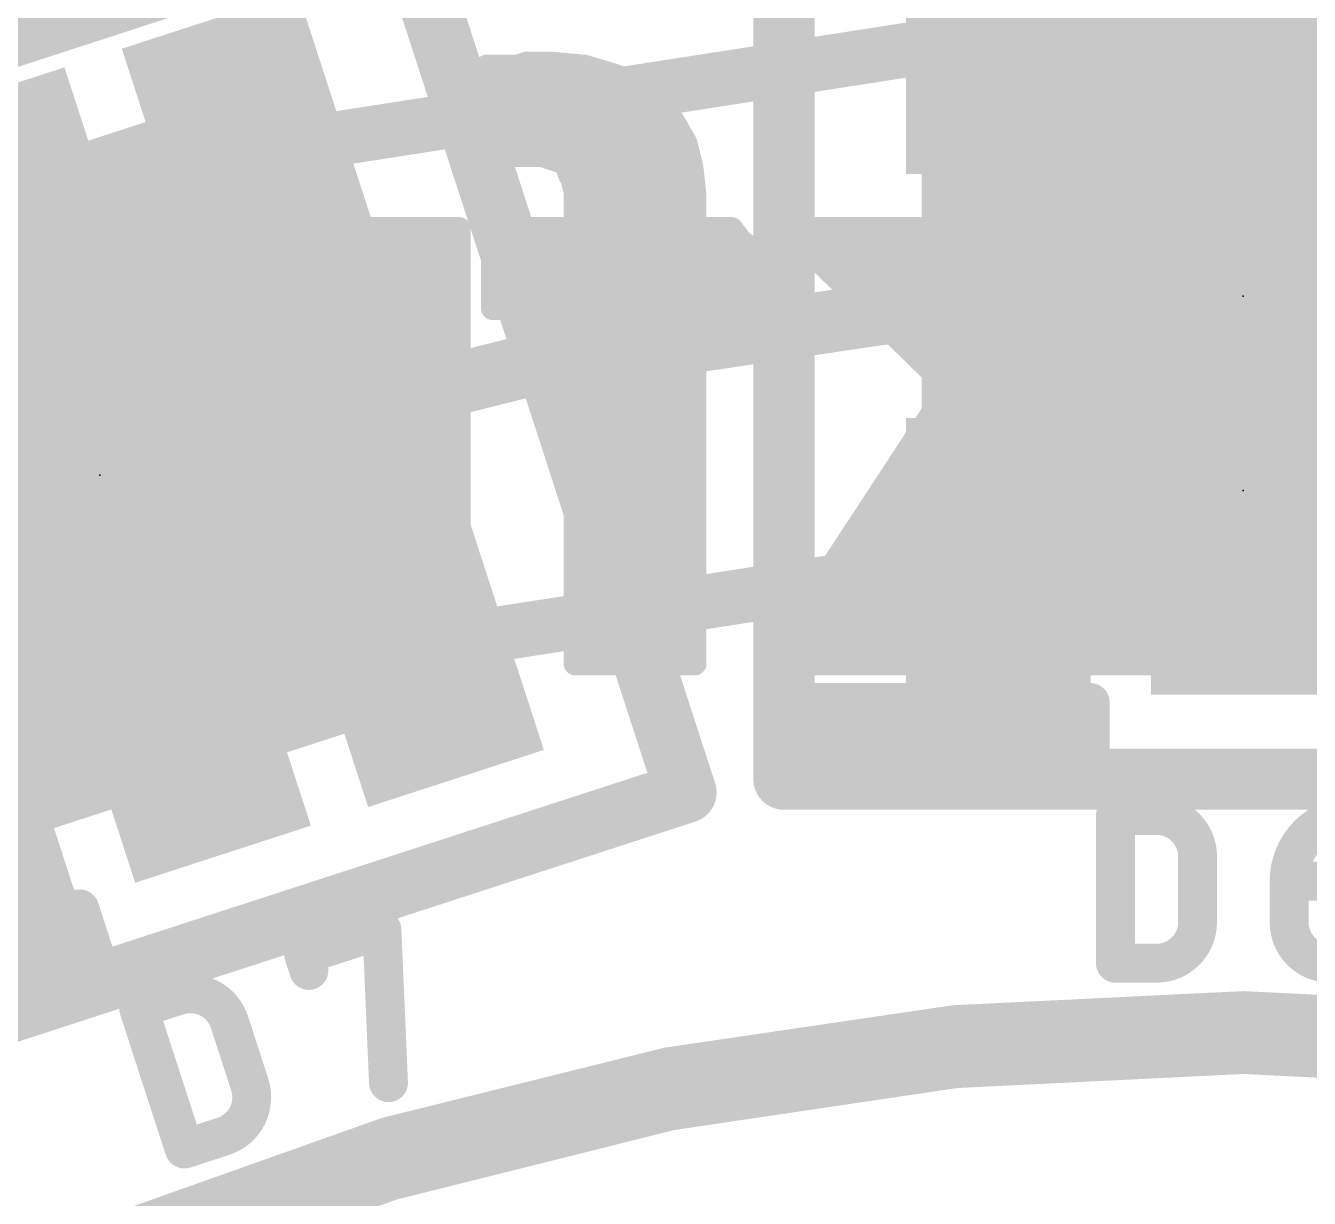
# Model space of a CAD drawing. Extents: x -30 to 92, y -59 to 43.
# Drawn here: x 10.629 to 14.82, y 30.709 to 34.538 of the extents above; entities that cross this region are included whole.
import ezdxf

# ---------------------------------------------------------------- set-up
doc = ezdxf.new("R2010")
doc.units = 0
for name, color, linetype in [('1', 12, 'CONTINUOUS'), ('16', 132, 'CONTINUOUS'), ('20', 53, 'CONTINUOUS'), ('21', 41, 'CONTINUOUS'), ('22', 40, 'CONTINUOUS'), ('23', 53, 'CONTINUOUS'), ('24', 53, 'CONTINUOUS'), ('25', 253, 'CONTINUOUS'), ('29', 253, 'CONTINUOUS'), ('31', 253, 'CONTINUOUS'), ('39', 12, 'CONTINUOUS'), ('51', 53, 'CONTINUOUS')]:
    doc.layers.add(name, color=color, linetype=linetype)

# ---------------------------------------------------------------- blocks, each defined once
blk = doc.blocks.new('RECT')
blk.add_solid([(-0.5, -0.5), (0.5, -0.5), (-0.5, 0.5), (0.5, 0.5)])

msp = doc.modelspace()

# ---------------------------------------------------------------- linework, layer by layer
at = {"layer": '1'}
for points, const_width in [([(14.605, 35.941, 0.4142), (0.254, 21.59)], 0.2032), ([(28.956, 21.59, 0.4142), (14.605, 35.941)], 0.2032), ([(13.8118, 34.4611, 1), (13.7982, 34.5489)], 0.0889), ([(11.3626, 34.1703, 1), (11.3762, 34.0825)], 0.0889), ([(14.605, 33.655, 2.4142), (26.67, 21.59)], 0.2032), ([(26.67, 21.59, 0.4142), (14.605, 33.655)], 0.2032), ([(14.605, 33.7058, 1), (14.605, 33.6042)], 0.1016), ([(14.605, 33.6042, 1), (14.605, 33.7058)], 0.1016), ([(13.8118, 32.7611, 1), (13.7982, 32.8489)], 0.0889), ([(11.8879, 32.5535, 1), (11.9015, 32.4657)], 0.0889)]:
    msp.add_lwpolyline(points, format="xyb", dxfattribs=dict(at, const_width=const_width))
at = {"layer": '1', "const_width": 0.1778}
for points in [[(13.805, 34.505), (11.3694, 34.1264)], [(11.8947, 32.5096), (13.805, 32.805)]]:
    msp.add_lwpolyline(points, dxfattribs=at)
at = {"layer": '16', "const_width": 0.2032}
for points in [[(14.6685, 35.941, 0.4142), (0.2858, 21.5583)], [(28.9878, 21.6218, 0.4142), (14.6685, 35.941)]]:
    msp.add_lwpolyline(points, format="xyb", dxfattribs=at)
at = {"layer": '20', "const_width": 0.2032}
for points in [[(10.795, 35.433, 0.762), (10.795, 7.747)], [(23.495, 25.4, 0.6619), (5.715, 25.4)]]:
    msp.add_lwpolyline(points, format="xyb", dxfattribs=at)
at = {"layer": '21'}
for points, const_width in [([(14.605, 7.239, 1), (14.605, 35.941, 1), (14.605, 7.239)], 0.2032), ([(13.155, 32.328, 1), (13.055, 32.328)], 0.1), ([(13.055, 32.328, 1), (13.155, 32.328)], 0.1), ([(13.1368, 32.328, 1), (13.0732, 32.328)], 0.0635), ([(13.105, 32.3598, 1), (13.105, 32.2963)], 0.0635), ([(14.1368, 32.328, 1), (14.0732, 32.328)], 0.0635), ([(14.105, 32.2963, 1), (14.105, 32.3598)], 0.0635), ([(13.205, 32.2598, 1), (13.205, 32.1962)], 0.0635), ([(14.1368, 32.228, 1), (14.0732, 32.228)], 0.0635), ([(14.105, 32.1962, 1), (14.105, 32.2598)], 0.0635), ([(14.0732, 32.228, 1), (14.1368, 32.228)], 0.0635), ([(13.105, 32.1598, 1), (13.105, 32.0962)], 0.0635), ([(14.105, 32.0962, 1), (14.105, 32.1598)], 0.0635), ([(13.105, 32.128, 1), (13.105, 32.028)], 0.1), ([(13.0732, 32.128, 1), (13.1368, 32.128)], 0.0635), ([(14.0732, 32.128, 1), (14.1368, 32.128)], 0.0635), ([(12.8006, 31.987, 1), (12.7697, 32.0821)], 0.1), ([(13.055, 32.078, 1), (13.155, 32.078)], 0.1), ([(12.7376, 32.0191, 1), (12.8327, 32.05)], 0.1), ([(10.8359, 31.664, 1), (10.7755, 31.6444)], 0.0635), ([(10.8155, 31.624, 1), (10.7959, 31.6844)], 0.0635), ([(10.8668, 31.5689, 1), (10.8064, 31.5493)], 0.0635), ([(10.8464, 31.5289, 1), (10.8268, 31.5893)], 0.0635), ([(10.8064, 31.5493, 1), (10.8668, 31.5689)], 0.0635), ([(10.8774, 31.4338, 1), (10.8577, 31.4942)], 0.0635), ([(10.8373, 31.4542, 1), (10.8977, 31.4738)], 0.0635), ([(14.605, 11.9631, 1), (14.605, 31.2169, 1), (14.605, 11.9631)], 0.2032)]:
    msp.add_lwpolyline(points, format="xyb", dxfattribs=dict(at, const_width=const_width))
for points, const_width in [([(13.105, 35.105), (13.105, 32.328)], 0.2), ([(11.8497, 34.9134), (8.9965, 33.9863)], 0.2), ([(12.7851, 32.0345), (11.8497, 34.9134)], 0.2), ([(13.105, 32.328), (13.105, 32.078)], 0.2), ([(13.105, 32.128), (13.105, 32.328)], 0.127), ([(13.105, 32.328), (14.105, 32.328)], 0.127), ([(14.105, 32.328), (14.105, 32.228)], 0.127), ([(13.205, 32.228), (14.105, 32.228)], 0.127), ([(14.105, 32.228), (14.105, 32.128)], 0.127), ([(14.105, 32.128), (13.105, 32.128)], 0.127), ([(13.105, 32.078), (16.105, 32.078)], 0.2), ([(9.9319, 31.1075), (12.7851, 32.0345)], 0.2), ([(9.8547, 31.3452), (10.8057, 31.6542)], 0.127), ([(10.8057, 31.6542), (10.8366, 31.5591)], 0.127), ([(9.9807, 31.281), (10.8366, 31.5591)], 0.127), ([(10.8366, 31.5591), (10.8675, 31.464)], 0.127), ([(10.8675, 31.464), (9.9165, 31.155)], 0.127)]:
    msp.add_lwpolyline(points, dxfattribs=dict(at, const_width=const_width))
at = {"layer": '22', "const_width": 0.0381}
for points in [[(12.134, 34.4241, 1), (12.134, 34.386)], [(12.1531, 34.405, 1), (12.115, 34.405)], [(12.228, 34.4231, 1), (12.24, 34.3869)], [(12.234, 34.386, 1), (12.234, 34.4241)], [(12.264, 34.434, 1), (12.264, 34.3959)], [(12.27, 34.3969, 1), (12.258, 34.4331)], [(12.3457, 34.434, 1), (12.3423, 34.396)], [(12.344, 34.3959, 1), (12.344, 34.434)], [(12.4595, 34.4232, 1), (12.4485, 34.3868)], [(12.4523, 34.386, 1), (12.4557, 34.424)], [(12.5607, 34.3928, 1), (12.5473, 34.3572)], [(12.5485, 34.3568, 1), (12.5595, 34.3932)], [(14.0735, 34.4315, 1), (14.0545, 34.3985)], [(14.0831, 34.415, 1), (14.045, 34.415)], [(12.134, 34.3852, 1), (12.134, 34.3471)], [(12.5775, 34.3471, 1), (12.5775, 34.3852)], [(12.6475, 34.3585, 1), (12.6205, 34.3315)], [(12.6273, 34.3272, 1), (12.6407, 34.3628)], [(14.064, 34.3852, 1), (14.064, 34.3471)], [(14.1483, 34.3471, 1), (14.1483, 34.3852)], [(12.134, 34.309, 1), (12.134, 34.2709)], [(12.689, 34.2709, 1), (12.689, 34.309)], [(14.064, 34.309, 1), (14.064, 34.2709)], [(14.2799, 34.2709, 1), (14.2799, 34.309)], [(12.7086, 34.2972, 1), (12.6794, 34.2728)], [(12.6805, 34.2715, 1), (12.7075, 34.2985)], [(12.134, 34.2328, 1), (12.134, 34.1947)], [(12.7605, 34.2345, 1), (12.7275, 34.2155)], [(12.7294, 34.2128, 1), (12.7586, 34.2372)], [(12.7504, 34.1947, 1), (12.7504, 34.2328)], [(14.064, 34.2328, 1), (14.064, 34.1947)], [(14.4115, 34.1947, 1), (14.4115, 34.2328)], [(14.4631, 34.195, 1), (14.425, 34.195)], [(14.4345, 34.1785, 1), (14.4535, 34.2115)], [(12.134, 34.1566, 1), (12.134, 34.1185)], [(12.8025, 34.1596, 1), (12.7655, 34.1504)], [(12.7675, 34.1455, 1), (12.8005, 34.1645)], [(12.7884, 34.1185, 1), (12.7884, 34.1566)], [(14.064, 34.1566, 1), (14.064, 34.1185)], [(14.444, 34.1185, 1), (14.444, 34.1566)], [(12.134, 34.1341, 1), (12.134, 34.096)], [(12.115, 34.115, 1), (12.1531, 34.115)], [(12.32, 34.1331, 1), (12.308, 34.0969)], [(12.314, 34.096, 1), (12.314, 34.1341)], [(12.3825, 34.112, 1), (12.3655, 34.078)], [(12.368, 34.0769, 1), (12.38, 34.1131)], [(12.4121, 34.091, 1), (12.3759, 34.079)], [(12.3855, 34.068, 1), (12.4025, 34.102)], [(12.4019, 34.0804, 1), (12.4019, 34.0423)], [(12.421, 34.0635, 1), (12.387, 34.0465)], [(12.3859, 34.049, 1), (12.4221, 34.061)], [(12.8229, 34.0771, 1), (12.7851, 34.0729)], [(12.7855, 34.0704, 1), (12.8225, 34.0796)], [(12.8055, 34.0423, 1), (12.8055, 34.0804)], [(14.064, 34.0804, 1), (14.064, 34.0423)], [(14.444, 34.0423, 1), (14.444, 34.0804)], [(12.4325, 34.0396, 1), (12.3955, 34.0304)], [(12.397, 34.0265, 1), (12.431, 34.0435)], [(12.4431, 33.995, 1), (12.405, 33.995)], [(12.424, 34.0042, 1), (12.424, 33.9661)], [(12.4055, 33.9904, 1), (12.4425, 33.9996)], [(12.8331, 33.985, 1), (12.795, 33.985)], [(12.7951, 33.9829, 1), (12.8329, 33.9871)], [(12.814, 33.9661, 1), (12.814, 34.0042)], [(14.064, 34.0042, 1), (14.064, 33.9661)], [(14.444, 33.9661, 1), (14.444, 34.0042)], [(10.724, 33.8941, 1), (10.724, 33.8559)], [(10.7431, 33.875, 1), (10.705, 33.875)], [(11.1231, 33.875, 1), (11.085, 33.875)], [(11.104, 33.8559, 1), (11.104, 33.8941)], [(11.654, 33.8941, 1), (11.654, 33.8559)], [(11.673, 33.875, 1), (11.6349, 33.875)], [(12.0631, 33.875, 1), (12.025, 33.875)], [(12.044, 33.8559, 1), (12.044, 33.8941)], [(12.154, 33.8941, 1), (12.154, 33.8559)], [(12.173, 33.875, 1), (12.1349, 33.875)], [(12.424, 33.928, 1), (12.424, 33.8899)], [(12.424, 33.8559, 1), (12.424, 33.8941)], [(12.814, 33.8941, 1), (12.814, 33.8559)], [(12.814, 33.8899, 1), (12.814, 33.928)], [(12.9492, 33.8864, 1), (12.9188, 33.8636)], [(12.934, 33.8559, 1), (12.934, 33.8941)], [(13.114, 33.8941, 1), (13.114, 33.8559)], [(13.1273, 33.8886, 1), (13.1007, 33.8614)], [(13.5877, 33.8882, 1), (13.5603, 33.8618)], [(13.574, 33.8559, 1), (13.574, 33.8941)], [(14.064, 33.928, 1), (14.064, 33.8899)], [(14.444, 33.8899, 1), (14.444, 33.928)], [(14.5905, 33.9085, 1), (14.6175, 33.8815)], [(14.6231, 33.895, 1), (14.585, 33.895)], [(14.614, 33.9241, 1), (14.614, 33.886)], [(14.6275, 33.8915, 1), (14.6005, 33.9185)], [(14.7592, 33.9233, 1), (14.7488, 33.8867)], [(14.754, 33.886, 1), (14.754, 33.9241)], [(10.724, 33.8518, 1), (10.724, 33.8137)], [(11.104, 33.8137, 1), (11.104, 33.8518)], [(11.654, 33.8518, 1), (11.654, 33.8137)], [(12.044, 33.8137, 1), (12.044, 33.8518)], [(12.154, 33.8518, 1), (12.154, 33.8137)], [(12.405, 33.875, 1), (12.4431, 33.875)], [(12.795, 33.875, 1), (12.8331, 33.875)], [(12.9754, 33.8502, 1), (12.9526, 33.8198)], [(12.9669, 33.8137, 1), (12.9669, 33.8518)], [(13.157, 33.8518, 1), (13.157, 33.8137)], [(13.6145, 33.8137, 1), (13.6145, 33.8518)], [(14.064, 33.8518, 1), (14.064, 33.8137)], [(14.444, 33.8137, 1), (14.444, 33.8518)], [(14.604, 33.8518, 1), (14.604, 33.8137)], [(12.9488, 33.8236, 1), (12.9792, 33.8464)], [(13.0175, 33.8185, 1), (12.9905, 33.7915)], [(12.9926, 33.7898, 1), (13.0154, 33.8202)], [(10.724, 33.7756, 1), (10.724, 33.7375)], [(11.104, 33.7375, 1), (11.104, 33.7756)], [(11.654, 33.7756, 1), (11.654, 33.7375)], [(12.044, 33.7375, 1), (12.044, 33.7756)], [(12.154, 33.7756, 1), (12.154, 33.7375)], [(13.0792, 33.7564, 1), (13.0488, 33.7336)], [(13.0524, 33.7375, 1), (13.0524, 33.7756)], [(13.2347, 33.7756, 1), (13.2347, 33.7375)], [(13.6878, 33.7375, 1), (13.6878, 33.7756)], [(14.064, 33.7756, 1), (14.064, 33.7375)], [(14.444, 33.7375, 1), (14.444, 33.7756)], [(14.604, 33.7756, 1), (14.604, 33.7375)], [(13.0505, 33.7315, 1), (13.0775, 33.7585)], [(13.1054, 33.7202, 1), (13.0826, 33.6898)], [(10.724, 33.6994, 1), (10.724, 33.6613)], [(11.104, 33.6613, 1), (11.104, 33.6994)], [(11.654, 33.6994, 1), (11.654, 33.6613)], [(12.044, 33.6613, 1), (12.044, 33.6994)], [(12.154, 33.6994, 1), (12.154, 33.6613)], [(13.0788, 33.6936, 1), (13.1092, 33.7164)], [(13.1475, 33.6885, 1), (13.1205, 33.6615)], [(13.1226, 33.6598, 1), (13.1454, 33.6902)], [(13.1268, 33.6613, 1), (13.1268, 33.6994)], [(13.3123, 33.6994, 1), (13.3123, 33.6613)], [(13.761, 33.6613, 1), (13.761, 33.6994)], [(14.064, 33.6994, 1), (14.064, 33.6613)], [(14.444, 33.6613, 1), (14.444, 33.6994)], [(14.604, 33.6994, 1), (14.604, 33.6613)], [(10.724, 33.6232, 1), (10.724, 33.5851)], [(11.104, 33.5851, 1), (11.104, 33.6232)], [(11.654, 33.6232, 1), (11.654, 33.5851)], [(12.044, 33.5851, 1), (12.044, 33.6232)], [(12.154, 33.6341, 1), (12.154, 33.596)], [(12.1349, 33.615, 1), (12.173, 33.615)], [(12.4431, 33.615, 1), (12.405, 33.615)], [(12.424, 33.6232, 1), (12.424, 33.5851)], [(12.424, 33.596, 1), (12.424, 33.6341)], [(12.814, 33.6341, 1), (12.814, 33.596)], [(12.8331, 33.615, 1), (12.795, 33.615)], [(12.814, 33.5851, 1), (12.814, 33.6232)], [(13.1805, 33.6015, 1), (13.2075, 33.6285)], [(13.194, 33.596, 1), (13.194, 33.6341)], [(13.39, 33.6232, 1), (13.39, 33.5851)], [(13.8342, 33.5851, 1), (13.8342, 33.6232)], [(14.064, 33.6232, 1), (14.064, 33.5851)], [(14.444, 33.5851, 1), (14.444, 33.6232)], [(14.604, 33.6232, 1), (14.604, 33.5851)], [(14.604, 33.5541, 1), (14.604, 33.516)], [(14.614, 33.516, 1), (14.614, 33.5541)], [(14.634, 33.5641, 1), (14.634, 33.526)], [(14.6425, 33.528, 1), (14.6255, 33.562)], [(14.7459, 33.564, 1), (14.7421, 33.526)], [(14.744, 33.526, 1), (14.744, 33.5641)], [(10.724, 33.547, 1), (10.724, 33.5089)], [(11.104, 33.5089, 1), (11.104, 33.547)], [(11.654, 33.547, 1), (11.654, 33.5089)], [(12.044, 33.5089, 1), (12.044, 33.547)], [(12.424, 33.547, 1), (12.424, 33.5089)], [(12.814, 33.5089, 1), (12.814, 33.547)], [(13.4677, 33.547, 1), (13.4677, 33.5089)], [(13.9074, 33.5089, 1), (13.9074, 33.547)], [(14.064, 33.547, 1), (14.064, 33.5089)], [(14.444, 33.5089, 1), (14.444, 33.547)], [(14.585, 33.535, 1), (14.6231, 33.535)], [(14.6055, 33.552, 1), (14.6225, 33.518)], [(14.8486, 33.5535, 1), (14.8394, 33.5165)], [(10.724, 33.4708, 1), (10.724, 33.4327)], [(11.104, 33.4327, 1), (11.104, 33.4708)], [(11.654, 33.4708, 1), (11.654, 33.4327)], [(12.044, 33.4327, 1), (12.044, 33.4708)], [(12.424, 33.4708, 1), (12.424, 33.4327)], [(12.814, 33.4327, 1), (12.814, 33.4708)], [(13.5453, 33.4708, 1), (13.5453, 33.4327)], [(13.9806, 33.4327, 1), (13.9806, 33.4708)], [(14.064, 33.4708, 1), (14.064, 33.4327)], [(14.444, 33.4327, 1), (14.444, 33.4708)], [(10.724, 33.3946, 1), (10.724, 33.3565)], [(11.104, 33.3565, 1), (11.104, 33.3946)], [(11.654, 33.3946, 1), (11.654, 33.3565)], [(12.044, 33.3565, 1), (12.044, 33.3946)], [(12.424, 33.3946, 1), (12.424, 33.3565)], [(12.814, 33.3565, 1), (12.814, 33.3946)], [(13.623, 33.3946, 1), (13.623, 33.3565)], [(14.064, 33.3946, 1), (14.064, 33.3565)], [(14.0538, 33.3565, 1), (14.0538, 33.3946)], [(14.444, 33.3565, 1), (14.444, 33.3946)], [(13.6599, 33.3446, 1), (13.6281, 33.3654)], [(13.6307, 33.3414, 1), (13.6573, 33.3686)], [(14.045, 33.365, 1), (14.0831, 33.365)], [(14.0503, 33.3518, 1), (14.0777, 33.3782)], [(10.724, 33.3184, 1), (10.724, 33.2803)], [(11.104, 33.2803, 1), (11.104, 33.3184)], [(11.654, 33.3184, 1), (11.654, 33.2803)], [(12.044, 33.2803, 1), (12.044, 33.3184)], [(12.424, 33.3184, 1), (12.424, 33.2803)], [(12.814, 33.2803, 1), (12.814, 33.3184)], [(13.6076, 33.3184, 1), (13.6076, 33.2803)], [(14.444, 33.2803, 1), (14.444, 33.3184)], [(10.724, 33.2422, 1), (10.724, 33.2041)], [(11.104, 33.2041, 1), (11.104, 33.2422)], [(11.654, 33.2422, 1), (11.654, 33.2041)], [(12.044, 33.2041, 1), (12.044, 33.2422)], [(12.424, 33.2422, 1), (12.424, 33.2041)], [(12.814, 33.2041, 1), (12.814, 33.2422)], [(13.5576, 33.2422, 1), (13.5576, 33.2041)], [(14.444, 33.2041, 1), (14.444, 33.2422)], [(10.724, 33.166, 1), (10.724, 33.1279)], [(11.123, 33.1369, 1), (11.085, 33.1331)], [(11.085, 33.135, 1), (11.1231, 33.135)], [(11.104, 33.1279, 1), (11.104, 33.166)], [(11.654, 33.166, 1), (11.654, 33.1279)], [(12.044, 33.1279, 1), (12.044, 33.166)], [(12.424, 33.166, 1), (12.424, 33.1279)], [(12.814, 33.1279, 1), (12.814, 33.166)], [(13.5076, 33.166, 1), (13.5076, 33.1279)], [(14.444, 33.1279, 1), (14.444, 33.166)], [(13.9275, 33.1085, 1), (13.9005, 33.0815)], [(13.9303, 33.0851, 1), (13.8977, 33.1049)], [(10.724, 33.0898, 1), (10.724, 33.0517)], [(11.1329, 33.0371, 1), (11.0951, 33.0329)], [(11.1104, 33.0517, 1), (11.1104, 33.0898)], [(11.654, 33.0898, 1), (11.654, 33.0517)], [(12.044, 33.0517, 1), (12.044, 33.0898)], [(12.424, 33.0898, 1), (12.424, 33.0517)], [(12.814, 33.0517, 1), (12.814, 33.0898)], [(13.4577, 33.0898, 1), (13.4577, 33.0517)], [(13.8993, 33.0517, 1), (13.8993, 33.0898)], [(13.9382, 33.0898, 1), (13.9382, 33.0517)], [(14.444, 33.0517, 1), (14.444, 33.0898)], [(10.724, 33.0136, 1), (10.724, 32.9755)], [(11.095, 33.0331, 1), (11.133, 33.0369)], [(11.1185, 32.9755, 1), (11.1185, 33.0136)], [(11.6539, 33.0136, 1), (11.6539, 32.9755)], [(11.6729, 32.9923, 1), (11.6351, 32.9977)], [(12.044, 32.9755, 1), (12.044, 33.0136)], [(12.424, 33.0136, 1), (12.424, 32.9755)], [(12.814, 32.9755, 1), (12.814, 33.0136)], [(13.4077, 33.0136, 1), (13.4077, 32.9755)], [(13.8528, 32.9755, 1), (13.8528, 33.0136)], [(14.0144, 33.0136, 1), (14.0144, 32.9755)], [(14.444, 32.9755, 1), (14.444, 33.0136)], [(11.6349, 32.995, 1), (11.673, 32.995)], [(10.724, 32.9374, 1), (10.724, 32.8993)], [(11.1423, 32.9502, 1), (11.1057, 32.9398)], [(11.1051, 32.9429, 1), (11.1429, 32.9471)], [(11.1316, 32.8993, 1), (11.1316, 32.9374)], [(11.6418, 32.9374, 1), (11.6418, 32.8993)], [(11.6251, 32.9277, 1), (11.6629, 32.9223)], [(11.6621, 32.919, 1), (11.6259, 32.931)], [(12.044, 32.8993, 1), (12.044, 32.9374)], [(12.424, 32.9374, 1), (12.424, 32.8993)], [(12.814, 32.8993, 1), (12.814, 32.9374)], [(13.3578, 32.9374, 1), (13.3578, 32.8993)], [(13.8064, 32.8993, 1), (13.8064, 32.9374)], [(14.0831, 32.945, 1), (14.045, 32.945)], [(14.064, 32.9374, 1), (14.064, 32.8993)], [(14.0505, 32.9315, 1), (14.0775, 32.9585)], [(14.444, 32.8993, 1), (14.444, 32.9374)], [(11.1603, 32.8848, 1), (11.1277, 32.8652)], [(11.6417, 32.8579, 1), (11.6063, 32.8721)], [(12.0627, 32.8716, 1), (12.0253, 32.8784)], [(10.724, 32.8612, 1), (10.724, 32.8231)], [(11.1257, 32.8698, 1), (11.1623, 32.8802)], [(11.1875, 32.8385, 1), (11.1605, 32.8115)], [(11.1637, 32.8231, 1), (11.1637, 32.8612)], [(11.6149, 32.8612, 1), (11.6149, 32.8231)], [(11.6059, 32.871, 1), (11.6421, 32.859)], [(12.025, 32.875, 1), (12.0631, 32.875)], [(12.038, 32.8231, 1), (12.038, 32.8612)], [(12.424, 32.8612, 1), (12.424, 32.8231)], [(12.814, 32.8231, 1), (12.814, 32.8612)], [(13.3078, 32.8612, 1), (13.3078, 32.8231)], [(13.7599, 32.8231, 1), (13.7599, 32.8612)], [(14.064, 32.8612, 1), (14.064, 32.8231)], [(14.444, 32.8231, 1), (14.444, 32.8612)], [(11.1577, 32.8152, 1), (11.1903, 32.8348)], [(11.5863, 32.8221, 1), (11.6217, 32.8079)], [(11.6175, 32.8015, 1), (11.5905, 32.8285)], [(10.724, 32.785, 1), (10.724, 32.7469)], [(11.2338, 32.7913, 1), (11.2142, 32.7587)], [(11.2105, 32.7615, 1), (11.2375, 32.7885)], [(11.239, 32.7469, 1), (11.239, 32.785)], [(11.2771, 32.7638, 1), (11.2709, 32.7262)], [(11.2642, 32.7287, 1), (11.2838, 32.7613)], [(11.5126, 32.7602, 1), (11.5354, 32.7298)], [(11.5277, 32.7263, 1), (11.5203, 32.7637)], [(11.552, 32.785, 1), (11.552, 32.7469)], [(11.5505, 32.7885, 1), (11.5775, 32.7615)], [(11.5754, 32.7598, 1), (11.5526, 32.7902)], [(12.0053, 32.7684, 1), (12.0427, 32.7616)], [(12.0422, 32.7595, 1), (12.0058, 32.7705)], [(12.0242, 32.7469, 1), (12.0242, 32.785)], [(12.424, 32.785, 1), (12.424, 32.7469)], [(12.814, 32.7469, 1), (12.814, 32.785)], [(13.2579, 32.785, 1), (13.2579, 32.7469)], [(13.7135, 32.7469, 1), (13.7135, 32.785)], [(14.064, 32.785, 1), (14.064, 32.7469)], [(14.444, 32.7469, 1), (14.444, 32.785)], [(11.3367, 32.7539, 1), (11.3313, 32.7161)], [(11.3309, 32.7162, 1), (11.3371, 32.7538)], [(11.4013, 32.7439, 1), (11.4067, 32.7061)], [(11.4013, 32.7061, 1), (11.4067, 32.7439)], [(11.4703, 32.7537, 1), (11.4777, 32.7163)], [(11.4767, 32.7161, 1), (11.4713, 32.7539)], [(10.724, 32.7088, 1), (10.724, 32.6707)], [(11.1099, 32.6656, 1), (11.0781, 32.6444)], [(11.1131, 32.655, 1), (11.075, 32.655)], [(12.0107, 32.6557, 1), (11.9773, 32.6743)], [(12.0014, 32.6707, 1), (12.0014, 32.7088)], [(12.424, 32.7088, 1), (12.424, 32.6707)], [(12.814, 32.6707, 1), (12.814, 32.7088)], [(13.2079, 32.7088, 1), (13.2079, 32.6707)], [(13.6671, 32.6707, 1), (13.6671, 32.7088)], [(14.064, 32.7088, 1), (14.064, 32.6707)], [(14.444, 32.6707, 1), (14.444, 32.7088)], [(10.724, 32.6326, 1), (10.724, 32.5945)], [(11.094, 32.5945, 1), (11.094, 32.6326)], [(11.1216, 32.6326, 1), (11.1216, 32.5945)], [(11.9654, 32.5945, 1), (11.9654, 32.6326)], [(11.9758, 32.6705, 1), (12.0122, 32.6595)], [(12.424, 32.6326, 1), (12.424, 32.5945)], [(12.814, 32.5945, 1), (12.814, 32.6326)], [(13.158, 32.6326, 1), (13.158, 32.5945)], [(13.6206, 32.5945, 1), (13.6206, 32.6326)], [(14.064, 32.6326, 1), (14.064, 32.5945)], [(14.444, 32.5945, 1), (14.444, 32.6326)], [(11.1459, 32.6099, 1), (11.1221, 32.5801)], [(11.1181, 32.5844, 1), (11.1499, 32.6056)], [(11.9564, 32.5605, 1), (11.9316, 32.5895)], [(10.724, 32.5564, 1), (10.724, 32.5183)], [(11.094, 32.5183, 1), (11.094, 32.5564)], [(11.1975, 32.5685, 1), (11.1705, 32.5415)], [(11.1721, 32.5401, 1), (11.1959, 32.5699)], [(11.2016, 32.5564, 1), (11.2016, 32.5183)], [(11.9001, 32.5183, 1), (11.9001, 32.5564)], [(11.9273, 32.5843, 1), (11.9607, 32.5657)], [(12.424, 32.5564, 1), (12.424, 32.5183)], [(12.814, 32.5183, 1), (12.814, 32.5564)], [(13.108, 32.5564, 1), (13.108, 32.5183)], [(13.5742, 32.5183, 1), (13.5742, 32.5564)], [(14.064, 32.5564, 1), (14.064, 32.5183)], [(14.444, 32.5183, 1), (14.444, 32.5564)], [(11.2438, 32.5213, 1), (11.2242, 32.4887)], [(11.2205, 32.4915, 1), (11.2475, 32.5185)], [(11.8616, 32.5295, 1), (11.8864, 32.5005)], [(11.8833, 32.4983, 1), (11.8647, 32.5317)], [(10.724, 32.4802, 1), (10.724, 32.4421)], [(10.724, 32.474, 1), (10.724, 32.4359)], [(11.094, 32.4421, 1), (11.094, 32.4802)], [(11.094, 32.4359, 1), (11.094, 32.474)], [(11.29, 32.4931, 1), (11.278, 32.4569)], [(11.2742, 32.4587, 1), (11.2938, 32.4913)], [(11.3254, 32.4802, 1), (11.3254, 32.4421)], [(11.7747, 32.4817, 1), (11.7933, 32.4483)], [(11.7701, 32.4421, 1), (11.7701, 32.4802)], [(11.789, 32.4466, 1), (11.779, 32.4834)], [(12.424, 32.4802, 1), (12.424, 32.4421)], [(12.424, 32.474, 1), (12.424, 32.4359)], [(12.814, 32.4421, 1), (12.814, 32.4802)], [(12.814, 32.4359, 1), (12.814, 32.474)], [(13.054, 32.474, 1), (13.054, 32.4359)], [(13.0381, 32.4654, 1), (13.0699, 32.4446)], [(13.0581, 32.4802, 1), (13.0581, 32.4421)], [(13.5077, 32.4649, 1), (13.5403, 32.4451)], [(13.524, 32.4359, 1), (13.524, 32.474)], [(13.5278, 32.4421, 1), (13.5278, 32.4802)], [(14.064, 32.4802, 1), (14.064, 32.4421)], [(14.064, 32.474, 1), (14.064, 32.4359)], [(14.444, 32.4421, 1), (14.444, 32.4802)], [(14.444, 32.4359, 1), (14.444, 32.474)], [(10.705, 32.455, 1), (10.7431, 32.455)], [(11.075, 32.455, 1), (11.1131, 32.455)], [(11.4071, 32.4538, 1), (11.4009, 32.4162)], [(11.398, 32.4169, 1), (11.41, 32.4531)], [(11.4667, 32.4439, 1), (11.4613, 32.4061)], [(11.4609, 32.4062, 1), (11.4671, 32.4438)], [(11.5313, 32.4339, 1), (11.5367, 32.3961)], [(11.5313, 32.3961, 1), (11.5367, 32.4339)], [(11.669, 32.4534, 1), (11.679, 32.4166)], [(11.6767, 32.4161, 1), (11.6713, 32.4539)], [(12.405, 32.455, 1), (12.4431, 32.455)], [(12.795, 32.455, 1), (12.8331, 32.455)], [(14.045, 32.455, 1), (14.0831, 32.455)], [(14.425, 32.455, 1), (14.4631, 32.455)]]:
    msp.add_lwpolyline(points, format="xyb", dxfattribs=at)
at = {"layer": '22', "const_width": 0.0762}
for points in [[(12.234, 34.405), (12.134, 34.405)], [(12.134, 34.405), (12.134, 34.115)], [(12.264, 34.415), (12.234, 34.405)], [(12.344, 34.415), (12.264, 34.415)], [(12.454, 34.405), (12.344, 34.415)], [(12.554, 34.375), (12.454, 34.405)], [(12.634, 34.345), (12.554, 34.375)], [(14.444, 34.195), (14.064, 34.415)], [(14.064, 34.415), (14.064, 33.365)], [(12.134, 34.3662), (12.5775, 34.3662)], [(12.694, 34.285), (12.634, 34.345)], [(14.064, 34.3662), (14.1483, 34.3662)], [(12.134, 34.29), (12.689, 34.29)], [(14.064, 34.29), (14.2799, 34.29)], [(12.744, 34.225), (12.694, 34.285)], [(12.134, 34.2138), (12.7504, 34.2138)], [(12.784, 34.155), (12.744, 34.225)], [(14.064, 34.2138), (14.4115, 34.2138)], [(14.444, 32.455), (14.444, 34.195)], [(12.134, 34.1376), (12.7884, 34.1376)], [(12.804, 34.075), (12.784, 34.155)], [(14.064, 34.1376), (14.444, 34.1376)], [(12.134, 34.115), (12.314, 34.115)], [(12.314, 34.115), (12.374, 34.095)], [(12.374, 34.095), (12.394, 34.085)], [(12.394, 34.085), (12.404, 34.055)], [(12.4019, 34.0614), (12.8055, 34.0614)], [(12.404, 34.055), (12.414, 34.035)], [(12.814, 33.985), (12.804, 34.075)], [(14.064, 34.0614), (14.444, 34.0614)], [(12.414, 34.035), (12.424, 33.995)], [(12.424, 33.995), (12.424, 33.875)], [(12.424, 33.9852), (12.814, 33.9852)], [(12.814, 33.875), (12.814, 33.985)], [(14.064, 33.9852), (14.444, 33.9852)], [(11.104, 33.875), (10.724, 33.875)], [(10.724, 33.875), (10.724, 32.455)], [(11.104, 33.135), (11.104, 33.875)], [(12.044, 33.875), (11.654, 33.875)], [(11.654, 33.875), (11.654, 32.995)], [(12.044, 32.875), (12.044, 33.875)], [(12.424, 33.875), (12.154, 33.875)], [(12.154, 33.875), (12.154, 33.615)], [(12.424, 33.909), (12.814, 33.909)], [(12.934, 33.875), (12.814, 33.875)], [(12.964, 33.835), (12.934, 33.875)], [(13.574, 33.875), (13.114, 33.875)], [(13.114, 33.875), (13.644, 33.355)], [(14.064, 33.365), (13.574, 33.875)], [(14.064, 33.909), (14.444, 33.909)], [(14.614, 33.905), (14.604, 33.895)], [(14.604, 33.895), (14.604, 33.535)], [(14.754, 33.905), (14.614, 33.905)], [(14.894, 33.865), (14.754, 33.905)], [(10.724, 33.8328), (11.104, 33.8328)], [(11.654, 33.8328), (12.044, 33.8328)], [(12.154, 33.8328), (12.9669, 33.8328)], [(13.004, 33.805), (12.964, 33.835)], [(13.157, 33.8328), (13.6145, 33.8328)], [(14.064, 33.8328), (14.444, 33.8328)], [(14.604, 33.8328), (14.9423, 33.8328)], [(13.064, 33.745), (13.004, 33.805)], [(10.724, 33.7566), (11.104, 33.7566)], [(11.654, 33.7566), (12.044, 33.7566)], [(12.154, 33.7566), (13.0524, 33.7566)], [(13.094, 33.705), (13.064, 33.745)], [(13.2347, 33.7566), (13.6878, 33.7566)], [(14.064, 33.7566), (14.444, 33.7566)], [(14.604, 33.7566), (15.0424, 33.7566)], [(13.134, 33.675), (13.094, 33.705)], [(10.724, 33.6804), (11.104, 33.6804)], [(11.654, 33.6804), (12.044, 33.6804)], [(12.154, 33.6804), (13.1268, 33.6804)], [(13.194, 33.615), (13.134, 33.675)], [(13.3123, 33.6804), (13.761, 33.6804)], [(14.064, 33.6804), (14.444, 33.6804)], [(14.604, 33.6804), (15.1004, 33.6804)], [(10.724, 33.6042), (11.104, 33.6042)], [(11.654, 33.6042), (12.044, 33.6042)], [(12.154, 33.615), (12.424, 33.615)], [(12.424, 33.615), (12.424, 32.455)], [(12.424, 33.6042), (12.814, 33.6042)], [(12.814, 33.615), (13.194, 33.615)], [(12.814, 32.455), (12.814, 33.615)], [(13.39, 33.6042), (13.8342, 33.6042)], [(14.064, 33.6042), (14.444, 33.6042)], [(14.604, 33.6042), (15.514, 33.6042)], [(14.614, 33.535), (14.634, 33.545)], [(14.634, 33.545), (14.744, 33.545)], [(14.744, 33.545), (14.844, 33.535)], [(10.724, 33.528), (11.104, 33.528)], [(11.654, 33.528), (12.044, 33.528)], [(12.424, 33.528), (12.814, 33.528)], [(13.4677, 33.528), (13.9074, 33.528)], [(14.064, 33.528), (14.444, 33.528)], [(14.604, 33.535), (14.614, 33.535)], [(14.844, 33.535), (14.924, 33.515)], [(10.724, 33.4518), (11.104, 33.4518)], [(11.654, 33.4518), (12.044, 33.4518)], [(12.424, 33.4518), (12.814, 33.4518)], [(13.5453, 33.4518), (13.9806, 33.4518)], [(14.064, 33.4518), (14.444, 33.4518)], [(10.724, 33.3756), (11.104, 33.3756)], [(11.654, 33.3756), (12.044, 33.3756)], [(12.424, 33.3756), (12.814, 33.3756)], [(13.623, 33.3756), (14.0538, 33.3756)], [(14.064, 33.3756), (14.444, 33.3756)], [(13.644, 33.355), (13.054, 32.455)], [(10.724, 33.2994), (11.104, 33.2994)], [(11.654, 33.2994), (12.044, 33.2994)], [(12.424, 33.2994), (12.814, 33.2994)], [(13.6076, 33.2994), (14.444, 33.2994)], [(10.724, 33.2232), (11.104, 33.2232)], [(11.654, 33.2232), (12.044, 33.2232)], [(12.424, 33.2232), (12.814, 33.2232)], [(13.5576, 33.2232), (14.444, 33.2232)], [(10.724, 33.147), (11.104, 33.147)], [(11.114, 33.035), (11.104, 33.135)], [(11.654, 33.147), (12.044, 33.147)], [(12.424, 33.147), (12.814, 33.147)], [(13.5076, 33.147), (14.444, 33.147)], [(13.524, 32.455), (13.914, 33.095)], [(13.914, 33.095), (14.064, 32.945)], [(10.724, 33.0708), (11.1104, 33.0708)], [(11.124, 32.945), (11.114, 33.035)], [(11.654, 33.0708), (12.044, 33.0708)], [(12.424, 33.0708), (12.814, 33.0708)], [(13.4577, 33.0708), (13.8993, 33.0708)], [(13.9382, 33.0708), (14.444, 33.0708)], [(10.724, 32.9946), (11.1185, 32.9946)], [(11.654, 32.995), (11.644, 32.925)], [(11.6539, 32.9946), (12.044, 32.9946)], [(12.424, 32.9946), (12.814, 32.9946)], [(13.4077, 32.9946), (13.8528, 32.9946)], [(14.0144, 32.9946), (14.444, 32.9946)], [(10.724, 32.9184), (11.1316, 32.9184)], [(11.144, 32.875), (11.124, 32.945)], [(11.644, 32.925), (11.624, 32.865)], [(11.6418, 32.9184), (12.044, 32.9184)], [(12.424, 32.9184), (12.814, 32.9184)], [(13.3578, 32.9184), (13.8064, 32.9184)], [(14.064, 32.945), (14.064, 32.455)], [(14.064, 32.9184), (14.444, 32.9184)], [(11.174, 32.825), (11.144, 32.875)], [(11.624, 32.865), (11.604, 32.815)], [(12.024, 32.765), (12.044, 32.875)], [(10.724, 32.8422), (11.1637, 32.8422)], [(11.224, 32.775), (11.174, 32.825)], [(11.6149, 32.8422), (12.038, 32.8422)], [(12.424, 32.8422), (12.814, 32.8422)], [(13.3078, 32.8422), (13.7599, 32.8422)], [(14.064, 32.8422), (14.444, 32.8422)], [(11.604, 32.815), (11.564, 32.775)], [(10.724, 32.766), (11.239, 32.766)], [(11.274, 32.745), (11.224, 32.775)], [(11.334, 32.735), (11.274, 32.745)], [(11.524, 32.745), (11.474, 32.735)], [(11.564, 32.775), (11.524, 32.745)], [(11.552, 32.766), (12.0242, 32.766)], [(11.994, 32.665), (12.024, 32.765)], [(12.424, 32.766), (12.814, 32.766)], [(13.2579, 32.766), (13.7135, 32.766)], [(14.064, 32.766), (14.444, 32.766)], [(11.404, 32.725), (11.334, 32.735)], [(11.474, 32.735), (11.404, 32.725)], [(10.724, 32.6898), (12.0014, 32.6898)], [(11.094, 32.455), (11.094, 32.655)], [(11.094, 32.655), (11.134, 32.595)], [(11.944, 32.575), (11.994, 32.665)], [(12.424, 32.6898), (12.814, 32.6898)], [(13.2079, 32.6898), (13.6671, 32.6898)], [(14.064, 32.6898), (14.444, 32.6898)], [(10.724, 32.6136), (11.094, 32.6136)], [(11.1216, 32.6136), (11.9654, 32.6136)], [(12.424, 32.6136), (12.814, 32.6136)], [(13.158, 32.6136), (13.6206, 32.6136)], [(14.064, 32.6136), (14.444, 32.6136)], [(11.134, 32.595), (11.184, 32.555)], [(11.874, 32.515), (11.944, 32.575)], [(10.724, 32.5374), (11.094, 32.5374)], [(11.184, 32.555), (11.234, 32.505)], [(11.2016, 32.5374), (11.9001, 32.5374)], [(12.424, 32.5374), (12.814, 32.5374)], [(13.108, 32.5374), (13.5742, 32.5374)], [(14.064, 32.5374), (14.444, 32.5374)], [(11.234, 32.505), (11.284, 32.475)], [(11.784, 32.465), (11.874, 32.515)], [(10.724, 32.4612), (11.094, 32.4612)], [(10.724, 32.455), (11.094, 32.455)], [(11.284, 32.475), (11.404, 32.435)], [(11.3254, 32.4612), (11.7701, 32.4612)], [(11.674, 32.435), (11.784, 32.465)], [(12.424, 32.4612), (12.814, 32.4612)], [(12.424, 32.455), (12.814, 32.455)], [(13.054, 32.455), (13.524, 32.455)], [(13.0581, 32.4612), (13.5278, 32.4612)], [(14.064, 32.4612), (14.444, 32.4612)], [(14.064, 32.455), (14.444, 32.455)], [(11.404, 32.435), (11.464, 32.425)], [(11.464, 32.425), (11.534, 32.415)], [(11.534, 32.415), (11.674, 32.435)]]:
    msp.add_lwpolyline(points, dxfattribs=at)
at = {"layer": '23'}
for p in [(14.605, 33.655), (10.8712, 33.0708)]:
    msp.add_point(p, dxfattribs=at)
at = {"layer": '24'}
msp.add_point((14.605, 33.02), dxfattribs=at)
at = {"layer": '25'}
for points, const_width in [([(14.2192, 31.9595, 1), (14.1557, 31.9595)], 0.0635), ([(14.1875, 31.9913, 1), (14.1875, 31.9278)], 0.0635), ([(14.4556, 31.8254, 0.4142), (14.3215, 31.9595)], 0.127), ([(14.3215, 31.9913, 1), (14.3215, 31.9278)], 0.0635), ([(14.3215, 31.9278, 1), (14.3215, 31.9913)], 0.0635), ([(14.9689, 31.9595, 0.4142), (14.7544, 31.745)], 0.127), ([(14.4873, 31.8254, 1), (14.4238, 31.8254)], 0.0635), ([(14.4238, 31.8254, 1), (14.4873, 31.8254)], 0.0635), ([(14.7544, 31.7768, 1), (14.7544, 31.7133)], 0.0635), ([(14.7862, 31.745, 1), (14.7227, 31.745)], 0.0635), ([(14.7227, 31.745, 1), (14.7862, 31.745)], 0.0635), ([(11.8239, 31.5887, 1), (11.7605, 31.5859)], 0.0635), ([(11.802, 31.5571, 1), (11.7824, 31.6175)], 0.0635), ([(14.3215, 31.4769, 0.4142), (14.4556, 31.611)], 0.127), ([(14.4873, 31.611, 1), (14.4238, 31.611)], 0.0635), ([(14.7544, 31.611, 1), (15.0225, 31.611)], 0.127), ([(14.7862, 31.611, 1), (14.7227, 31.611)], 0.0635), ([(14.4238, 31.611, 1), (14.4873, 31.611)], 0.0635), ([(14.7227, 31.611, 1), (14.7862, 31.611)], 0.0635), ([(11.5674, 31.5143, 1), (11.507, 31.4946)], 0.0635), ([(11.5274, 31.5346, 1), (11.547, 31.4742)], 0.0635), ([(14.1875, 31.5086, 1), (14.1875, 31.4452)], 0.0635), ([(14.3215, 31.5086, 1), (14.3215, 31.4452)], 0.0635), ([(14.3215, 31.4452, 1), (14.3215, 31.5086)], 0.0635), ([(11.5236, 31.4436, 1), (11.584, 31.4633)], 0.0635), ([(14.1557, 31.4769, 1), (14.2192, 31.4769)], 0.0635), ([(11.2945, 31.2846, 0.4142), (11.1255, 31.3707)], 0.127), ([(11.1157, 31.4009, 1), (11.1353, 31.3405)], 0.0635), ([(11.1353, 31.3405, 1), (11.1157, 31.4009)], 0.0635), ([(11.0282, 31.3391, 1), (10.9678, 31.3194)], 0.0635), ([(10.9882, 31.3595, 1), (11.0079, 31.2991)], 0.0635), ([(11.3247, 31.2944, 1), (11.2643, 31.2748)], 0.0635), ([(11.2643, 31.2748, 1), (11.3247, 31.2944)], 0.0635), ([(11.2747, 30.9117, 0.4142), (11.3607, 31.0806)], 0.127), ([(11.3909, 31.0904, 1), (11.3305, 31.0708)], 0.0635), ([(11.3305, 31.0708, 1), (11.3909, 31.0904)], 0.0635), ([(11.7821, 31.0855, 1), (11.8456, 31.0883)], 0.0635), ([(11.2845, 30.8815, 1), (11.2649, 30.9419)], 0.0635), ([(11.2649, 30.9419, 1), (11.2845, 30.8815)], 0.0635), ([(11.1374, 30.9005, 1), (11.157, 30.8401)], 0.0635), ([(11.117, 30.8605, 1), (11.1774, 30.8801)], 0.0635)]:
    msp.add_lwpolyline(points, format="xyb", dxfattribs=dict(at, const_width=const_width))
at = {"layer": '25', "const_width": 0.127}
for points in [[(14.1875, 31.4769), (14.1875, 31.9595)], [(14.1875, 31.9595), (14.3215, 31.9595)], [(14.4556, 31.8254), (14.4556, 31.611)], [(14.7544, 31.745), (14.9153, 31.745)], [(14.7544, 31.611), (14.7544, 31.745)], [(11.5372, 31.5044), (11.7922, 31.5873)], [(11.7922, 31.5873), (11.8138, 31.0869)], [(11.5538, 31.4534), (11.5372, 31.5044)], [(14.3215, 31.4769), (14.1875, 31.4769)], [(10.998, 31.3293), (11.1255, 31.3707)], [(11.1472, 30.8703), (10.998, 31.3293)], [(11.2945, 31.2846), (11.3607, 31.0806)], [(11.2747, 30.9117), (11.1472, 30.8703)]]:
    msp.add_lwpolyline(points, dxfattribs=at)
at = {"layer": '51', "const_width": 0.1}
for points in [[(13.605, 32.655), (13.605, 34.655)], [(13.655, 34.605), (13.655, 34.105)], [(13.955, 34.105), (13.955, 34.605)], [(14.455, 34.105), (14.455, 34.605)], [(14.755, 34.605), (14.755, 34.105)], [(9.6111, 33.7128), (11.5132, 34.3309)], [(11.5132, 34.3309), (12.1313, 32.4288)], [(11.1958, 34.1752), (11.4811, 34.2679)], [(11.4811, 34.2679), (11.6356, 33.7923)], [(11.3503, 33.6996), (11.1958, 34.1752)], [(13.655, 34.105), (13.955, 34.105)], [(14.755, 34.105), (14.455, 34.105)], [(10.435, 33.928), (10.7203, 34.0207)], [(10.7203, 34.0207), (10.8748, 33.5451)], [(10.5895, 33.4524), (10.435, 33.928)], [(11.6356, 33.7923), (11.3503, 33.6996)], [(10.8748, 33.5451), (10.5895, 33.4524)], [(13.955, 33.205), (13.655, 33.205)], [(13.655, 33.205), (13.655, 32.705)], [(13.955, 32.705), (13.955, 33.205)], [(14.755, 33.205), (14.455, 33.205)], [(14.455, 33.205), (14.455, 32.705)], [(14.755, 32.705), (14.755, 33.205)], [(11.9138, 32.9364), (11.6284, 32.8437)], [(12.0683, 32.4609), (11.9138, 32.9364)], [(11.6284, 32.8437), (11.783, 32.3682)], [(11.1529, 32.6892), (10.8676, 32.5965)], [(11.3074, 32.2136), (11.1529, 32.6892)], [(13.655, 32.705), (13.955, 32.705)], [(14.455, 32.705), (14.755, 32.705)], [(15.605, 32.655), (13.605, 32.655)], [(10.8676, 32.5965), (11.0221, 32.1209)], [(11.783, 32.3682), (12.0683, 32.4609)], [(12.1313, 32.4288), (10.2292, 31.8107)], [(11.0221, 32.1209), (11.3074, 32.2136)]]:
    msp.add_lwpolyline(points, dxfattribs=at)
at = {"layer": '51', "const_width": 0.05}
for points in [[(11.537, 34.3386, 1), (11.4895, 34.3231)], [(11.521, 34.3071, 1), (11.5055, 34.3546)], [(11.5049, 34.2756, 1), (11.4574, 34.2601)], [(11.4889, 34.2441, 1), (11.4734, 34.2916)], [(11.2196, 34.1829, 1), (11.172, 34.1674)], [(11.1881, 34.1989, 1), (11.2035, 34.1514)], [(13.655, 34.13, 1), (13.655, 34.08)], [(13.63, 34.105, 1), (13.68, 34.105)], [(13.93, 34.105, 1), (13.98, 34.105)], [(13.955, 34.08, 1), (13.955, 34.13)], [(14.455, 34.13, 1), (14.455, 34.08)], [(14.43, 34.105, 1), (14.48, 34.105)], [(14.73, 34.105, 1), (14.78, 34.105)], [(14.755, 34.08, 1), (14.755, 34.13)], [(10.7441, 34.0284, 1), (10.6965, 34.0129)], [(10.728, 33.9969, 1), (10.7126, 34.0444)], [(11.6119, 33.7846, 1), (11.6594, 33.8001)], [(11.6434, 33.7686, 1), (11.6279, 33.8161)], [(11.3426, 33.7234, 1), (11.3581, 33.6759)], [(11.3266, 33.6919, 1), (11.3741, 33.7074)], [(10.851, 33.5374, 1), (10.8986, 33.5529)], [(10.8825, 33.5213, 1), (10.8671, 33.5689)], [(10.5657, 33.4447, 1), (10.6133, 33.4601)], [(13.655, 33.23, 1), (13.655, 33.18)], [(13.68, 33.205, 1), (13.63, 33.205)], [(13.98, 33.205, 1), (13.93, 33.205)], [(13.955, 33.18, 1), (13.955, 33.23)], [(14.455, 33.23, 1), (14.455, 33.18)], [(14.48, 33.205, 1), (14.43, 33.205)], [(14.78, 33.205, 1), (14.73, 33.205)], [(14.755, 33.18, 1), (14.755, 33.23)], [(11.9375, 32.9441, 1), (11.89, 32.9287)], [(11.9215, 32.9126, 1), (11.906, 32.9602)], [(11.6207, 32.8675, 1), (11.6362, 32.8199)], [(11.6522, 32.8514, 1), (11.6047, 32.836)], [(11.1767, 32.6969, 1), (11.1291, 32.6814)], [(11.1606, 32.6654, 1), (11.1452, 32.713)], [(13.655, 32.73, 1), (13.655, 32.68)], [(13.955, 32.68, 1), (13.955, 32.73)], [(14.455, 32.73, 1), (14.455, 32.68)], [(14.755, 32.68, 1), (14.755, 32.73)], [(13.605, 32.68, 1), (13.605, 32.63)], [(13.63, 32.705, 1), (13.68, 32.705)], [(13.93, 32.705, 1), (13.98, 32.705)], [(14.43, 32.705, 1), (14.48, 32.705)], [(14.73, 32.705, 1), (14.78, 32.705)], [(13.58, 32.655, 1), (13.63, 32.655)], [(10.8914, 32.6042, 1), (10.8438, 32.5887)], [(10.8599, 32.6202, 1), (10.8753, 32.5727)], [(12.0445, 32.4531, 1), (12.092, 32.4686)], [(12.076, 32.4371, 1), (12.0605, 32.4846)], [(12.1075, 32.421, 1), (12.155, 32.4365)], [(12.139, 32.405, 1), (12.1235, 32.4525)], [(11.7752, 32.3919, 1), (11.7907, 32.3444)], [(11.7592, 32.3604, 1), (11.8067, 32.3759)], [(11.2836, 32.2059, 1), (11.3312, 32.2214)], [(11.3151, 32.1899, 1), (11.2997, 32.2374)], [(11.0144, 32.1447, 1), (11.0298, 32.0972)], [(10.9983, 32.1132, 1), (11.0459, 32.1287)]]:
    msp.add_lwpolyline(points, format="xyb", dxfattribs=at)

# ---------------------------------------------------------------- block references
at = {"layer": '1', "xscale": 0.7, "yscale": 0.4}
for p, rotation in [((13.805, 34.505), 270), ((14.605, 34.505), 270), ((11.3694, 34.1264), 288), ((10.6085, 33.8792), 288), ((13.805, 32.805), 270), ((14.605, 32.805), 270), ((11.8947, 32.5096), 288), ((11.1339, 32.2624), 288), ((10.373, 32.0152), 288)]:
    msp.add_blockref('RECT', p, dxfattribs=dict(at, rotation=rotation))
at = {"layer": '29', "xscale": 0.9032, "yscale": 0.6032}
for p, rotation in [((13.805, 34.505), 270), ((14.605, 34.505), 270), ((11.3694, 34.1264), 288), ((10.6085, 33.8792), 288), ((13.805, 32.805), 270), ((14.605, 32.805), 270), ((11.8947, 32.5096), 288), ((11.1339, 32.2624), 288), ((10.373, 32.0152), 288)]:
    msp.add_blockref('RECT', p, dxfattribs=dict(at, rotation=rotation))
at = {"layer": '31', "xscale": 0.3, "yscale": 0.6}
for p, rotation in [((13.805, 34.505), 180), ((14.605, 34.505), 180), ((11.3694, 34.1264), 198), ((10.6085, 33.8792), 198), ((13.805, 32.805), 180), ((14.605, 32.805), 180), ((11.8947, 32.5096), 198), ((11.1339, 32.2624), 198)]:
    msp.add_blockref('RECT', p, dxfattribs=dict(at, rotation=rotation))
at = {"layer": '39', "xscale": 2.032, "yscale": 2.032}
for p, rotation in [((14.605, 33.655), 180), ((10.8712, 33.0708), 198)]:
    msp.add_blockref('RECT', p, dxfattribs=dict(at, rotation=rotation))
at = {"layer": '51', "xscale": 0.508, "yscale": 0.254}
for p, rotation in [((14.605, 33.782), 180), ((10.832, 33.1916), 198)]:
    msp.add_blockref('RECT', p, dxfattribs=dict(at, rotation=rotation))

doc.saveas('drawing.dxf')
